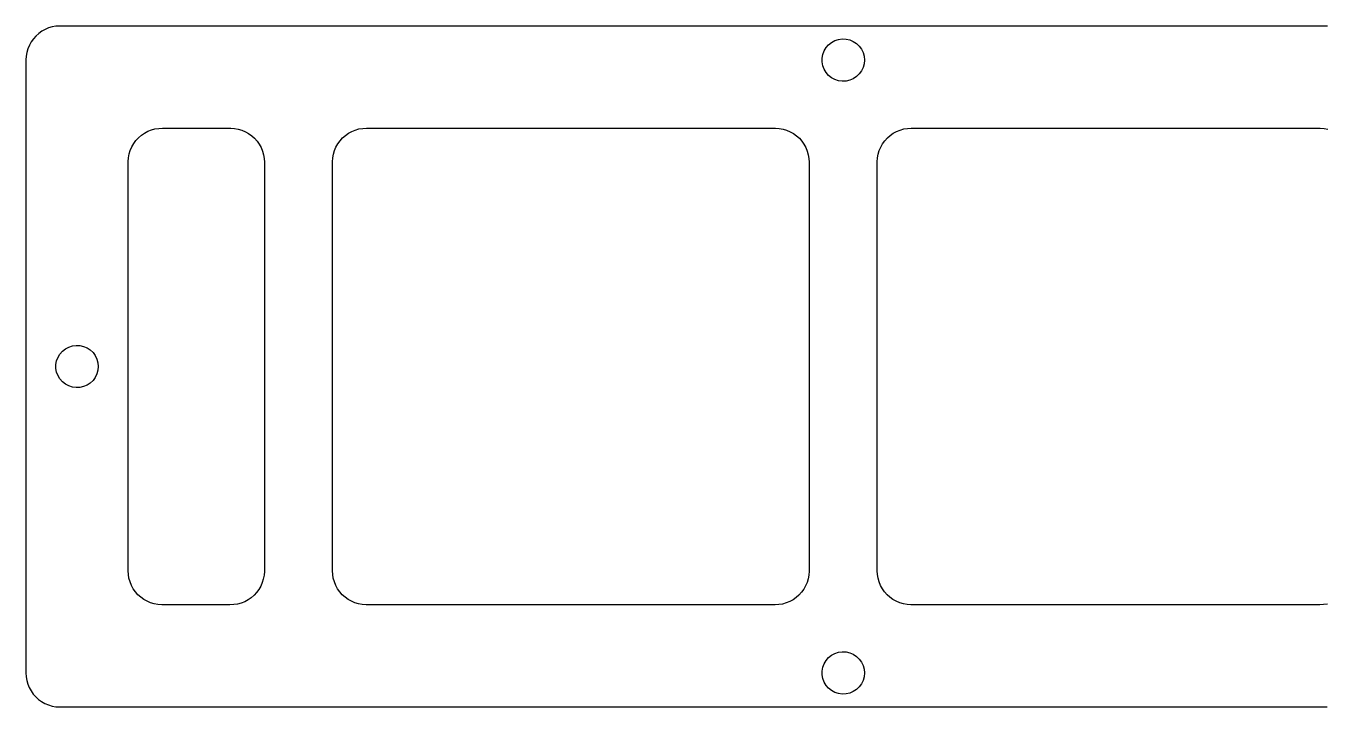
# Model space of a CAD drawing. Header units: millimetres. Extents: x 21.6 to 95.4, y -172.8 to -129.6.
# Drawn here: x 23.4 to 57.76, y -172.8 to -154.8 of the extents above; entities that cross this region are included whole.
import ezdxf

# ---------------------------------------------------------------- set-up
doc = ezdxf.new("R2010")
doc.units = ezdxf.units.MM

msp = doc.modelspace()

# ---------------------------------------------------------------- linework, layer by layer
for points in [[(57.802, -154.8), (57.702, -154.8), (57.602, -154.8), (57.502, -154.8), (57.402, -154.8), (57.302, -154.8), (57.202, -154.8), (57.102, -154.8), (57.002, -154.8), (56.902, -154.8), (56.802, -154.8), (56.702, -154.8), (56.602, -154.8), (56.502, -154.8), (56.402, -154.8), (56.302, -154.8), (56.202, -154.8), (56.101, -154.8), (56.001, -154.8), (55.901, -154.8), (55.801, -154.8), (55.701, -154.8), (55.601, -154.8), (55.501, -154.8), (55.401, -154.8), (55.301, -154.8), (55.201, -154.8), (55.101, -154.8), (55.001, -154.8), (54.901, -154.8), (54.801, -154.8), (54.701, -154.8), (54.601, -154.8), (54.501, -154.8), (54.401, -154.8), (54.301, -154.8), (54.201, -154.8), (54.101, -154.8), (54.001, -154.8), (53.901, -154.8), (53.801, -154.8), (53.701, -154.8), (53.601, -154.8), (53.501, -154.8), (53.401, -154.8), (53.301, -154.8), (53.201, -154.8), (53.101, -154.8), (53.001, -154.8), (52.9, -154.8), (52.8, -154.8), (52.7, -154.8), (52.6, -154.8), (52.5, -154.8), (52.4, -154.8), (52.3, -154.8), (52.2, -154.8), (52.1, -154.8), (52, -154.8), (51.9, -154.8), (51.8, -154.8), (51.7, -154.8), (51.6, -154.8), (51.5, -154.8), (51.4, -154.8), (51.3, -154.8), (51.2, -154.8), (51.1, -154.8), (51, -154.8), (50.9, -154.8), (50.8, -154.8), (50.7, -154.8), (50.6, -154.8), (50.5, -154.8), (50.4, -154.8), (50.3, -154.8), (50.2, -154.8), (50.1, -154.8), (50, -154.8), (49.9, -154.8), (49.8, -154.8), (49.7, -154.8), (49.599, -154.8), (49.499, -154.8), (49.399, -154.8), (49.299, -154.8), (49.199, -154.8), (49.099, -154.8), (48.999, -154.8), (48.899, -154.8), (48.799, -154.8), (48.699, -154.8), (48.599, -154.8), (48.499, -154.8), (48.399, -154.8), (48.299, -154.8), (48.199, -154.8), (48.099, -154.8), (47.999, -154.8), (47.899, -154.8), (47.799, -154.8), (47.699, -154.8), (47.599, -154.8), (47.499, -154.8), (47.399, -154.8), (47.299, -154.8), (47.199, -154.8), (47.099, -154.8), (46.999, -154.8), (46.899, -154.8), (46.799, -154.8), (46.699, -154.8), (46.599, -154.8), (46.499, -154.8), (46.398, -154.8), (46.298, -154.8), (46.198, -154.8), (46.098, -154.8), (45.998, -154.8), (45.898, -154.8), (45.798, -154.8), (45.698, -154.8), (45.598, -154.8), (45.498, -154.8), (45.398, -154.8), (45.298, -154.8), (45.198, -154.8), (45.098, -154.8), (44.998, -154.8), (44.898, -154.8), (44.798, -154.8), (44.698, -154.8), (44.598, -154.8), (44.498, -154.8), (44.398, -154.8), (44.298, -154.8), (44.198, -154.8), (44.098, -154.8), (43.998, -154.8), (43.898, -154.8), (43.798, -154.8), (43.698, -154.8), (43.598, -154.8), (43.498, -154.8), (43.398, -154.8), (43.298, -154.8), (43.198, -154.8), (43.097, -154.8), (42.997, -154.8), (42.897, -154.8), (42.797, -154.8), (42.697, -154.8), (42.597, -154.8), (42.497, -154.8), (42.397, -154.8), (42.297, -154.8), (42.197, -154.8), (42.097, -154.8), (41.997, -154.8), (41.897, -154.8), (41.797, -154.8), (41.697, -154.8), (41.597, -154.8), (41.497, -154.8), (41.397, -154.8), (41.297, -154.8), (41.197, -154.8), (41.097, -154.8), (40.997, -154.8), (40.897, -154.8), (40.797, -154.8), (40.697, -154.8), (40.597, -154.8), (40.497, -154.8), (40.397, -154.8), (40.297, -154.8), (40.197, -154.8), (40.097, -154.8), (39.997, -154.8), (39.896, -154.8), (39.796, -154.8), (39.696, -154.8), (39.596, -154.8), (39.496, -154.8), (39.396, -154.8), (39.296, -154.8), (39.196, -154.8), (39.096, -154.8), (38.996, -154.8), (38.896, -154.8), (38.796, -154.8), (38.696, -154.8), (38.596, -154.8), (38.496, -154.8), (38.396, -154.8), (38.296, -154.8), (38.196, -154.8), (38.096, -154.8), (37.996, -154.8), (37.896, -154.8), (37.796, -154.8), (37.696, -154.8), (37.596, -154.8), (37.496, -154.8), (37.396, -154.8), (37.296, -154.8), (37.196, -154.8), (37.096, -154.8), (36.996, -154.8), (36.896, -154.8), (36.796, -154.8), (36.696, -154.8), (36.595, -154.8), (36.495, -154.8), (36.395, -154.8), (36.295, -154.8), (36.195, -154.8), (36.095, -154.8), (35.995, -154.8), (35.895, -154.8), (35.795, -154.8), (35.695, -154.8), (35.595, -154.8), (35.495, -154.8), (35.395, -154.8), (35.295, -154.8), (35.195, -154.8), (35.095, -154.8), (34.995, -154.8), (34.895, -154.8), (34.795, -154.8), (34.695, -154.8), (34.595, -154.8), (34.495, -154.8), (34.395, -154.8), (34.295, -154.8), (34.195, -154.8), (34.095, -154.8), (33.995, -154.8), (33.895, -154.8), (33.795, -154.8), (33.695, -154.8), (33.595, -154.8), (33.495, -154.8), (33.394, -154.8), (33.294, -154.8), (33.194, -154.8), (33.094, -154.8), (32.994, -154.8), (32.894, -154.8), (32.794, -154.8), (32.694, -154.8), (32.594, -154.8), (32.494, -154.8), (32.394, -154.8), (32.294, -154.8), (32.194, -154.8), (32.094, -154.8), (31.994, -154.8), (31.894, -154.8), (31.794, -154.8), (31.694, -154.8), (31.594, -154.8), (31.494, -154.8), (31.394, -154.8), (31.294, -154.8), (31.194, -154.8), (31.094, -154.8), (30.994, -154.8), (30.894, -154.8), (30.794, -154.8), (30.694, -154.8), (30.594, -154.8), (30.494, -154.8), (30.394, -154.8), (30.294, -154.8), (30.194, -154.8), (30.093, -154.8), (29.993, -154.8), (29.893, -154.8), (29.793, -154.8), (29.693, -154.8), (29.593, -154.8), (29.493, -154.8), (29.393, -154.8), (29.293, -154.8), (29.193, -154.8), (29.093, -154.8), (28.993, -154.8), (28.893, -154.8), (28.793, -154.8), (28.693, -154.8), (28.593, -154.8), (28.493, -154.8), (28.393, -154.8), (28.293, -154.8), (28.193, -154.8), (28.093, -154.8), (27.993, -154.8), (27.893, -154.8), (27.793, -154.8), (27.693, -154.8), (27.593, -154.8), (27.493, -154.8), (27.393, -154.8), (27.293, -154.8), (27.193, -154.8), (27.093, -154.8), (26.993, -154.8), (26.892, -154.8), (26.792, -154.8), (26.692, -154.8), (26.592, -154.8), (26.492, -154.8), (26.392, -154.8), (26.292, -154.8), (26.192, -154.8), (26.092, -154.8), (25.992, -154.8), (25.892, -154.8), (25.792, -154.8), (25.692, -154.8), (25.592, -154.8), (25.492, -154.8), (25.392, -154.8), (25.292, -154.8), (25.192, -154.8), (25.092, -154.8), (24.992, -154.8), (24.892, -154.8), (24.792, -154.8), (24.692, -154.8), (24.592, -154.8), (24.492, -154.8), (24.392, -154.8), (24.292, -154.8), (24.192, -154.807), (24.093, -154.824), (23.998, -154.852), (23.905, -154.891), (23.818, -154.94), (23.737, -154.998), (23.662, -155.065), (23.596, -155.139), (23.538, -155.221), (23.49, -155.308), (23.451, -155.401), (23.423, -155.497), (23.406, -155.595), (23.4, -155.695), (23.4, -155.795), (23.4, -155.895), (23.4, -155.995), (23.4, -156.095), (23.4, -156.195), (23.4, -156.295), (23.4, -156.395), (23.4, -156.495), (23.4, -156.595), (23.4, -156.695), (23.4, -156.795), (23.4, -156.895), (23.4, -156.995), (23.4, -157.095), (23.4, -157.195), (23.4, -157.296), (23.4, -157.396), (23.4, -157.496), (23.4, -157.596), (23.4, -157.696), (23.4, -157.796), (23.4, -157.896), (23.4, -157.996), (23.4, -158.096), (23.4, -158.196), (23.4, -158.296), (23.4, -158.396), (23.4, -158.496), (23.4, -158.596), (23.4, -158.696), (23.4, -158.796), (23.4, -158.896), (23.4, -158.996), (23.4, -159.096), (23.4, -159.196), (23.4, -159.296), (23.4, -159.396), (23.4, -159.496), (23.4, -159.596), (23.4, -159.696), (23.4, -159.796), (23.4, -159.896), (23.4, -159.996), (23.4, -160.096), (23.4, -160.196), (23.4, -160.296), (23.4, -160.396), (23.4, -160.496), (23.4, -160.597), (23.4, -160.697), (23.4, -160.797), (23.4, -160.897), (23.4, -160.997), (23.4, -161.097), (23.4, -161.197), (23.4, -161.297), (23.4, -161.397), (23.4, -161.497), (23.4, -161.597), (23.4, -161.697), (23.4, -161.797), (23.4, -161.897), (23.4, -161.997), (23.4, -162.097), (23.4, -162.197), (23.4, -162.297), (23.4, -162.397), (23.4, -162.497), (23.4, -162.597), (23.4, -162.697), (23.4, -162.797), (23.4, -162.897), (23.4, -162.997), (23.4, -163.097), (23.4, -163.197), (23.4, -163.297), (23.4, -163.397), (23.4, -163.497), (23.4, -163.597), (23.4, -163.697), (23.4, -163.798), (23.4, -163.898), (23.4, -163.998), (23.4, -164.098), (23.4, -164.198), (23.4, -164.298), (23.4, -164.398), (23.4, -164.498), (23.4, -164.598), (23.4, -164.698), (23.4, -164.798), (23.4, -164.898), (23.4, -164.998), (23.4, -165.098), (23.4, -165.198), (23.4, -165.298), (23.4, -165.398), (23.4, -165.498), (23.4, -165.598), (23.4, -165.698), (23.4, -165.798), (23.4, -165.898), (23.4, -165.998), (23.4, -166.098), (23.4, -166.198), (23.4, -166.298), (23.4, -166.398), (23.4, -166.498), (23.4, -166.598), (23.4, -166.698), (23.4, -166.798), (23.4, -166.898), (23.4, -166.998), (23.4, -167.099), (23.4, -167.199), (23.4, -167.299), (23.4, -167.399), (23.4, -167.499), (23.4, -167.599), (23.4, -167.699), (23.4, -167.799), (23.4, -167.899), (23.4, -167.999), (23.4, -168.099), (23.4, -168.199), (23.4, -168.299), (23.4, -168.399), (23.4, -168.499), (23.4, -168.599), (23.4, -168.699), (23.4, -168.799), (23.4, -168.899), (23.4, -168.999), (23.4, -169.099), (23.4, -169.199), (23.4, -169.299), (23.4, -169.399), (23.4, -169.499), (23.4, -169.599), (23.4, -169.699), (23.4, -169.799), (23.4, -169.899), (23.4, -169.999), (23.4, -170.099), (23.4, -170.199), (23.4, -170.3), (23.4, -170.4), (23.4, -170.5), (23.4, -170.6), (23.4, -170.7), (23.4, -170.8), (23.4, -170.9), (23.4, -171), (23.4, -171.1), (23.4, -171.2), (23.4, -171.3), (23.4, -171.4), (23.4, -171.5), (23.4, -171.6), (23.4, -171.7), (23.4, -171.8), (23.4, -171.9)], [(45.56, -155.7), (45.551, -155.8), (45.524, -155.897), (45.481, -155.987), (45.422, -156.068), (45.349, -156.138), (45.265, -156.193), (45.173, -156.232), (45.075, -156.255), (44.975, -156.259), (44.875, -156.246), (44.78, -156.215), (44.692, -156.167), (44.613, -156.105), (44.547, -156.029), (44.496, -155.943), (44.46, -155.849), (44.442, -155.75), (44.442, -155.65), (44.46, -155.551), (44.496, -155.457), (44.547, -155.371), (44.613, -155.295), (44.692, -155.233), (44.78, -155.185), (44.875, -155.154), (44.975, -155.141), (45.075, -155.145), (45.173, -155.168), (45.265, -155.207), (45.349, -155.262), (45.422, -155.332), (45.481, -155.413), (45.524, -155.503), (45.551, -155.6), (45.56, -155.7)], [(26.1, -169.2), (26.1, -169.1), (26.1, -169), (26.1, -168.899), (26.1, -168.799), (26.1, -168.699), (26.1, -168.599), (26.1, -168.499), (26.1, -168.399), (26.1, -168.298), (26.1, -168.198), (26.1, -168.098), (26.1, -167.998), (26.1, -167.898), (26.1, -167.798), (26.1, -167.697), (26.1, -167.597), (26.1, -167.497), (26.1, -167.397), (26.1, -167.297), (26.1, -167.196), (26.1, -167.096), (26.1, -166.996), (26.1, -166.896), (26.1, -166.796), (26.1, -166.696), (26.1, -166.595), (26.1, -166.495), (26.1, -166.395), (26.1, -166.295), (26.1, -166.195), (26.1, -166.094), (26.1, -165.994), (26.1, -165.894), (26.1, -165.794), (26.1, -165.694), (26.1, -165.594), (26.1, -165.493), (26.1, -165.393), (26.1, -165.293), (26.1, -165.193), (26.1, -165.093), (26.1, -164.993), (26.1, -164.892), (26.1, -164.792), (26.1, -164.692), (26.1, -164.592), (26.1, -164.492), (26.1, -164.391), (26.1, -164.291), (26.1, -164.191), (26.1, -164.091), (26.1, -163.991), (26.1, -163.891), (26.1, -163.79), (26.1, -163.69), (26.1, -163.59), (26.1, -163.49), (26.1, -163.39), (26.1, -163.289), (26.1, -163.189), (26.1, -163.089), (26.1, -162.989), (26.1, -162.889), (26.1, -162.789), (26.1, -162.688), (26.1, -162.588), (26.1, -162.488), (26.1, -162.388), (26.1, -162.288), (26.1, -162.188), (26.1, -162.087), (26.1, -161.987), (26.1, -161.887), (26.1, -161.787), (26.1, -161.687), (26.1, -161.586), (26.1, -161.486), (26.1, -161.386), (26.1, -161.286), (26.1, -161.186), (26.1, -161.086), (26.1, -160.985), (26.1, -160.885), (26.1, -160.785), (26.1, -160.685), (26.1, -160.585), (26.1, -160.485), (26.1, -160.384), (26.1, -160.284), (26.1, -160.184), (26.1, -160.084), (26.1, -159.984), (26.1, -159.883), (26.1, -159.783), (26.1, -159.683), (26.1, -159.583), (26.1, -159.483), (26.1, -159.383), (26.1, -159.282), (26.1, -159.182), (26.1, -159.082), (26.1, -158.982), (26.1, -158.882), (26.1, -158.781), (26.1, -158.681), (26.1, -158.581), (26.1, -158.481), (26.1, -158.381), (26.108, -158.281), (26.127, -158.183), (26.156, -158.087), (26.196, -157.995), (26.246, -157.908), (26.305, -157.828), (26.373, -157.754), (26.449, -157.688), (26.531, -157.632), (26.62, -157.584), (26.713, -157.547), (26.809, -157.52), (26.908, -157.505), (27.008, -157.5), (27.108, -157.5), (27.208, -157.5), (27.309, -157.5), (27.409, -157.5), (27.509, -157.5), (27.609, -157.5), (27.709, -157.5), (27.809, -157.5), (27.91, -157.5), (28.01, -157.5), (28.11, -157.5), (28.21, -157.5), (28.31, -157.5), (28.411, -157.5), (28.511, -157.5), (28.611, -157.5), (28.711, -157.5), (28.811, -157.5), (28.911, -157.507), (29.01, -157.525), (29.106, -157.553), (29.198, -157.593), (29.285, -157.642), (29.366, -157.7), (29.44, -157.768), (29.507, -157.843), (29.564, -157.925), (29.612, -158.012), (29.65, -158.105), (29.678, -158.201), (29.694, -158.3), (29.7, -158.4), (29.7, -158.5), (29.7, -158.6), (29.7, -158.701), (29.7, -158.801), (29.7, -158.901), (29.7, -159.001), (29.7, -159.101), (29.7, -159.201), (29.7, -159.302), (29.7, -159.402), (29.7, -159.502), (29.7, -159.602), (29.7, -159.702), (29.7, -159.802), (29.7, -159.903), (29.7, -160.003), (29.7, -160.103), (29.7, -160.203), (29.7, -160.303), (29.7, -160.404), (29.7, -160.504), (29.7, -160.604), (29.7, -160.704), (29.7, -160.804), (29.7, -160.904), (29.7, -161.005), (29.7, -161.105), (29.7, -161.205), (29.7, -161.305), (29.7, -161.405), (29.7, -161.506), (29.7, -161.606), (29.7, -161.706), (29.7, -161.806), (29.7, -161.906), (29.7, -162.006), (29.7, -162.107), (29.7, -162.207), (29.7, -162.307), (29.7, -162.407), (29.7, -162.507), (29.7, -162.607), (29.7, -162.708), (29.7, -162.808), (29.7, -162.908), (29.7, -163.008), (29.7, -163.108), (29.7, -163.209), (29.7, -163.309), (29.7, -163.409), (29.7, -163.509), (29.7, -163.609), (29.7, -163.709), (29.7, -163.81), (29.7, -163.91), (29.7, -164.01), (29.7, -164.11), (29.7, -164.21), (29.7, -164.311), (29.7, -164.411), (29.7, -164.511), (29.7, -164.611), (29.7, -164.711), (29.7, -164.811), (29.7, -164.912), (29.7, -165.012), (29.7, -165.112), (29.7, -165.212), (29.7, -165.312), (29.7, -165.412), (29.7, -165.513), (29.7, -165.613), (29.7, -165.713), (29.7, -165.813), (29.7, -165.913), (29.7, -166.014), (29.7, -166.114), (29.7, -166.214), (29.7, -166.314), (29.7, -166.414), (29.7, -166.514), (29.7, -166.615), (29.7, -166.715), (29.7, -166.815), (29.7, -166.915), (29.7, -167.015), (29.7, -167.115), (29.7, -167.216), (29.7, -167.316), (29.7, -167.416), (29.7, -167.516), (29.7, -167.616), (29.7, -167.717), (29.7, -167.817), (29.7, -167.917), (29.7, -168.017), (29.7, -168.117), (29.7, -168.217), (29.7, -168.318), (29.7, -168.418), (29.7, -168.518), (29.7, -168.618), (29.7, -168.718), (29.7, -168.819), (29.7, -168.919), (29.7, -169.019), (29.7, -169.119), (29.7, -169.219), (29.692, -169.319), (29.673, -169.417), (29.644, -169.513), (29.604, -169.605), (29.554, -169.692), (29.495, -169.772), (29.427, -169.846), (29.351, -169.912), (29.269, -169.968), (29.18, -170.016), (29.087, -170.053), (28.991, -170.08), (28.892, -170.095), (28.792, -170.1), (28.692, -170.1), (28.592, -170.1), (28.491, -170.1), (28.391, -170.1), (28.291, -170.1), (28.191, -170.1), (28.091, -170.1), (27.991, -170.1), (27.89, -170.1), (27.79, -170.1), (27.69, -170.1), (27.59, -170.1), (27.49, -170.1), (27.389, -170.1), (27.289, -170.1), (27.189, -170.1), (27.089, -170.1), (26.989, -170.1), (26.889, -170.093), (26.79, -170.075), (26.694, -170.047), (26.602, -170.007), (26.515, -169.958), (26.434, -169.9), (26.36, -169.832), (26.293, -169.757), (26.236, -169.675), (26.188, -169.588), (26.15, -169.495), (26.122, -169.399), (26.106, -169.3), (26.1, -169.2)], [(31.5, -169.2), (31.5, -169.1), (31.5, -169), (31.5, -168.9), (31.5, -168.8), (31.5, -168.699), (31.5, -168.599), (31.5, -168.499), (31.5, -168.399), (31.5, -168.299), (31.5, -168.199), (31.5, -168.099), (31.5, -167.999), (31.5, -167.899), (31.5, -167.798), (31.5, -167.698), (31.5, -167.598), (31.5, -167.498), (31.5, -167.398), (31.5, -167.298), (31.5, -167.198), (31.5, -167.098), (31.5, -166.998), (31.5, -166.897), (31.5, -166.797), (31.5, -166.697), (31.5, -166.597), (31.5, -166.497), (31.5, -166.397), (31.5, -166.297), (31.5, -166.197), (31.5, -166.097), (31.5, -165.996), (31.5, -165.896), (31.5, -165.796), (31.5, -165.696), (31.5, -165.596), (31.5, -165.496), (31.5, -165.396), (31.5, -165.296), (31.5, -165.196), (31.5, -165.095), (31.5, -164.995), (31.5, -164.895), (31.5, -164.795), (31.5, -164.695), (31.5, -164.595), (31.5, -164.495), (31.5, -164.395), (31.5, -164.294), (31.5, -164.194), (31.5, -164.094), (31.5, -163.994), (31.5, -163.894), (31.5, -163.794), (31.5, -163.694), (31.5, -163.594), (31.5, -163.494), (31.5, -163.393), (31.5, -163.293), (31.5, -163.193), (31.5, -163.093), (31.5, -162.993), (31.5, -162.893), (31.5, -162.793), (31.5, -162.693), (31.5, -162.593), (31.5, -162.492), (31.5, -162.392), (31.5, -162.292), (31.5, -162.192), (31.5, -162.092), (31.5, -161.992), (31.5, -161.892), (31.5, -161.792), (31.5, -161.692), (31.5, -161.591), (31.5, -161.491), (31.5, -161.391), (31.5, -161.291), (31.5, -161.191), (31.5, -161.091), (31.5, -160.991), (31.5, -160.891), (31.5, -160.791), (31.5, -160.69), (31.5, -160.59), (31.5, -160.49), (31.5, -160.39), (31.5, -160.29), (31.5, -160.19), (31.5, -160.09), (31.5, -159.99), (31.5, -159.89), (31.5, -159.789), (31.5, -159.689), (31.5, -159.589), (31.5, -159.489), (31.5, -159.389), (31.5, -159.289), (31.5, -159.189), (31.5, -159.089), (31.5, -158.989), (31.5, -158.888), (31.5, -158.788), (31.5, -158.688), (31.5, -158.588), (31.5, -158.488), (31.5, -158.388), (31.507, -158.288), (31.525, -158.19), (31.554, -158.094), (31.593, -158.002), (31.642, -157.915), (31.701, -157.833), (31.768, -157.759), (31.843, -157.693), (31.925, -157.636), (32.013, -157.588), (32.105, -157.55), (32.201, -157.522), (32.3, -157.506), (32.4, -157.5), (32.5, -157.5), (32.6, -157.5), (32.7, -157.5), (32.8, -157.5), (32.901, -157.5), (33.001, -157.5), (33.101, -157.5), (33.201, -157.5), (33.301, -157.5), (33.401, -157.5), (33.501, -157.5), (33.601, -157.5), (33.701, -157.5), (33.802, -157.5), (33.902, -157.5), (34.002, -157.5), (34.102, -157.5), (34.202, -157.5), (34.302, -157.5), (34.402, -157.5), (34.502, -157.5), (34.602, -157.5), (34.703, -157.5), (34.803, -157.5), (34.903, -157.5), (35.003, -157.5), (35.103, -157.5), (35.203, -157.5), (35.303, -157.5), (35.403, -157.5), (35.503, -157.5), (35.604, -157.5), (35.704, -157.5), (35.804, -157.5), (35.904, -157.5), (36.004, -157.5), (36.104, -157.5), (36.204, -157.5), (36.304, -157.5), (36.404, -157.5), (36.505, -157.5), (36.605, -157.5), (36.705, -157.5), (36.805, -157.5), (36.905, -157.5), (37.005, -157.5), (37.105, -157.5), (37.205, -157.5), (37.306, -157.5), (37.406, -157.5), (37.506, -157.5), (37.606, -157.5), (37.706, -157.5), (37.806, -157.5), (37.906, -157.5), (38.006, -157.5), (38.106, -157.5), (38.207, -157.5), (38.307, -157.5), (38.407, -157.5), (38.507, -157.5), (38.607, -157.5), (38.707, -157.5), (38.807, -157.5), (38.907, -157.5), (39.007, -157.5), (39.108, -157.5), (39.208, -157.5), (39.308, -157.5), (39.408, -157.5), (39.508, -157.5), (39.608, -157.5), (39.708, -157.5), (39.808, -157.5), (39.908, -157.5), (40.009, -157.5), (40.109, -157.5), (40.209, -157.5), (40.309, -157.5), (40.409, -157.5), (40.509, -157.5), (40.609, -157.5), (40.709, -157.5), (40.809, -157.5), (40.91, -157.5), (41.01, -157.5), (41.11, -157.5), (41.21, -157.5), (41.31, -157.5), (41.41, -157.5), (41.51, -157.5), (41.61, -157.5), (41.71, -157.5), (41.811, -157.5), (41.911, -157.5), (42.011, -157.5), (42.111, -157.5), (42.211, -157.5), (42.311, -157.5), (42.411, -157.5), (42.511, -157.5), (42.611, -157.5), (42.712, -157.5), (42.812, -157.5), (42.912, -157.5), (43.012, -157.5), (43.112, -157.5), (43.212, -157.5), (43.312, -157.507), (43.41, -157.525), (43.506, -157.554), (43.598, -157.593), (43.685, -157.642), (43.767, -157.701), (43.841, -157.768), (43.907, -157.843), (43.964, -157.925), (44.012, -158.013), (44.05, -158.105), (44.078, -158.201), (44.094, -158.3), (44.1, -158.4), (44.1, -158.5), (44.1, -158.6), (44.1, -158.7), (44.1, -158.8), (44.1, -158.901), (44.1, -159.001), (44.1, -159.101), (44.1, -159.201), (44.1, -159.301), (44.1, -159.401), (44.1, -159.501), (44.1, -159.601), (44.1, -159.701), (44.1, -159.802), (44.1, -159.902), (44.1, -160.002), (44.1, -160.102), (44.1, -160.202), (44.1, -160.302), (44.1, -160.402), (44.1, -160.502), (44.1, -160.602), (44.1, -160.703), (44.1, -160.803), (44.1, -160.903), (44.1, -161.003), (44.1, -161.103), (44.1, -161.203), (44.1, -161.303), (44.1, -161.403), (44.1, -161.503), (44.1, -161.604), (44.1, -161.704), (44.1, -161.804), (44.1, -161.904), (44.1, -162.004), (44.1, -162.104), (44.1, -162.204), (44.1, -162.304), (44.1, -162.404), (44.1, -162.505), (44.1, -162.605), (44.1, -162.705), (44.1, -162.805), (44.1, -162.905), (44.1, -163.005), (44.1, -163.105), (44.1, -163.205), (44.1, -163.306), (44.1, -163.406), (44.1, -163.506), (44.1, -163.606), (44.1, -163.706), (44.1, -163.806), (44.1, -163.906), (44.1, -164.006), (44.1, -164.106), (44.1, -164.207), (44.1, -164.307), (44.1, -164.407), (44.1, -164.507), (44.1, -164.607), (44.1, -164.707), (44.1, -164.807), (44.1, -164.907), (44.1, -165.007), (44.1, -165.108), (44.1, -165.208), (44.1, -165.308), (44.1, -165.408), (44.1, -165.508), (44.1, -165.608), (44.1, -165.708), (44.1, -165.808), (44.1, -165.908), (44.1, -166.009), (44.1, -166.109), (44.1, -166.209), (44.1, -166.309), (44.1, -166.409), (44.1, -166.509), (44.1, -166.609), (44.1, -166.709), (44.1, -166.809), (44.1, -166.91), (44.1, -167.01), (44.1, -167.11), (44.1, -167.21), (44.1, -167.31), (44.1, -167.41), (44.1, -167.51), (44.1, -167.61), (44.1, -167.71), (44.1, -167.811), (44.1, -167.911), (44.1, -168.011), (44.1, -168.111), (44.1, -168.211), (44.1, -168.311), (44.1, -168.411), (44.1, -168.511), (44.1, -168.611), (44.1, -168.712), (44.1, -168.812), (44.1, -168.912), (44.1, -169.012), (44.1, -169.112), (44.1, -169.212), (44.093, -169.312), (44.075, -169.41), (44.046, -169.506), (44.007, -169.598), (43.958, -169.685), (43.899, -169.767), (43.832, -169.841), (43.757, -169.907), (43.675, -169.964), (43.587, -170.012), (43.495, -170.05), (43.399, -170.078), (43.3, -170.094), (43.2, -170.1), (43.1, -170.1), (43, -170.1), (42.9, -170.1), (42.8, -170.1), (42.699, -170.1), (42.599, -170.1), (42.499, -170.1), (42.399, -170.1), (42.299, -170.1), (42.199, -170.1), (42.099, -170.1), (41.999, -170.1), (41.899, -170.1), (41.798, -170.1), (41.698, -170.1), (41.598, -170.1), (41.498, -170.1), (41.398, -170.1), (41.298, -170.1), (41.198, -170.1), (41.098, -170.1), (40.998, -170.1), (40.897, -170.1), (40.797, -170.1), (40.697, -170.1), (40.597, -170.1), (40.497, -170.1), (40.397, -170.1), (40.297, -170.1), (40.197, -170.1), (40.097, -170.1), (39.996, -170.1), (39.896, -170.1), (39.796, -170.1), (39.696, -170.1), (39.596, -170.1), (39.496, -170.1), (39.396, -170.1), (39.296, -170.1), (39.196, -170.1), (39.095, -170.1), (38.995, -170.1), (38.895, -170.1), (38.795, -170.1), (38.695, -170.1), (38.595, -170.1), (38.495, -170.1), (38.395, -170.1), (38.294, -170.1), (38.194, -170.1), (38.094, -170.1), (37.994, -170.1), (37.894, -170.1), (37.794, -170.1), (37.694, -170.1), (37.594, -170.1), (37.494, -170.1), (37.393, -170.1), (37.293, -170.1), (37.193, -170.1), (37.093, -170.1), (36.993, -170.1), (36.893, -170.1), (36.793, -170.1), (36.693, -170.1), (36.593, -170.1), (36.492, -170.1), (36.392, -170.1), (36.292, -170.1), (36.192, -170.1), (36.092, -170.1), (35.992, -170.1), (35.892, -170.1), (35.792, -170.1), (35.692, -170.1), (35.591, -170.1), (35.491, -170.1), (35.391, -170.1), (35.291, -170.1), (35.191, -170.1), (35.091, -170.1), (34.991, -170.1), (34.891, -170.1), (34.791, -170.1), (34.69, -170.1), (34.59, -170.1), (34.49, -170.1), (34.39, -170.1), (34.29, -170.1), (34.19, -170.1), (34.09, -170.1), (33.99, -170.1), (33.89, -170.1), (33.789, -170.1), (33.689, -170.1), (33.589, -170.1), (33.489, -170.1), (33.389, -170.1), (33.289, -170.1), (33.189, -170.1), (33.089, -170.1), (32.989, -170.1), (32.888, -170.1), (32.788, -170.1), (32.688, -170.1), (32.588, -170.1), (32.488, -170.1), (32.388, -170.1), (32.288, -170.093), (32.19, -170.075), (32.094, -170.046), (32.002, -170.007), (31.915, -169.958), (31.833, -169.899), (31.759, -169.832), (31.693, -169.757), (31.636, -169.675), (31.588, -169.587), (31.55, -169.495), (31.522, -169.399), (31.506, -169.3), (31.5, -169.2)], [(45.9, -169.2), (45.9, -169.1), (45.9, -169), (45.9, -168.9), (45.9, -168.8), (45.9, -168.699), (45.9, -168.599), (45.9, -168.499), (45.9, -168.399), (45.9, -168.299), (45.9, -168.199), (45.9, -168.099), (45.9, -167.999), (45.9, -167.899), (45.9, -167.798), (45.9, -167.698), (45.9, -167.598), (45.9, -167.498), (45.9, -167.398), (45.9, -167.298), (45.9, -167.198), (45.9, -167.098), (45.9, -166.998), (45.9, -166.897), (45.9, -166.797), (45.9, -166.697), (45.9, -166.597), (45.9, -166.497), (45.9, -166.397), (45.9, -166.297), (45.9, -166.197), (45.9, -166.097), (45.9, -165.996), (45.9, -165.896), (45.9, -165.796), (45.9, -165.696), (45.9, -165.596), (45.9, -165.496), (45.9, -165.396), (45.9, -165.296), (45.9, -165.196), (45.9, -165.095), (45.9, -164.995), (45.9, -164.895), (45.9, -164.795), (45.9, -164.695), (45.9, -164.595), (45.9, -164.495), (45.9, -164.395), (45.9, -164.294), (45.9, -164.194), (45.9, -164.094), (45.9, -163.994), (45.9, -163.894), (45.9, -163.794), (45.9, -163.694), (45.9, -163.594), (45.9, -163.494), (45.9, -163.393), (45.9, -163.293), (45.9, -163.193), (45.9, -163.093), (45.9, -162.993), (45.9, -162.893), (45.9, -162.793), (45.9, -162.693), (45.9, -162.593), (45.9, -162.492), (45.9, -162.392), (45.9, -162.292), (45.9, -162.192), (45.9, -162.092), (45.9, -161.992), (45.9, -161.892), (45.9, -161.792), (45.9, -161.692), (45.9, -161.591), (45.9, -161.491), (45.9, -161.391), (45.9, -161.291), (45.9, -161.191), (45.9, -161.091), (45.9, -160.991), (45.9, -160.891), (45.9, -160.791), (45.9, -160.69), (45.9, -160.59), (45.9, -160.49), (45.9, -160.39), (45.9, -160.29), (45.9, -160.19), (45.9, -160.09), (45.9, -159.99), (45.9, -159.89), (45.9, -159.789), (45.9, -159.689), (45.9, -159.589), (45.9, -159.489), (45.9, -159.389), (45.9, -159.289), (45.9, -159.189), (45.9, -159.089), (45.9, -158.989), (45.9, -158.888), (45.9, -158.788), (45.9, -158.688), (45.9, -158.588), (45.9, -158.488), (45.9, -158.388), (45.907, -158.288), (45.925, -158.19), (45.954, -158.094), (45.993, -158.002), (46.042, -157.915), (46.101, -157.833), (46.168, -157.759), (46.243, -157.693), (46.325, -157.636), (46.413, -157.588), (46.505, -157.55), (46.601, -157.522), (46.7, -157.506), (46.8, -157.5), (46.9, -157.5), (47, -157.5), (47.1, -157.5), (47.2, -157.5), (47.301, -157.5), (47.401, -157.5), (47.501, -157.5), (47.601, -157.5), (47.701, -157.5), (47.801, -157.5), (47.901, -157.5), (48.001, -157.5), (48.101, -157.5), (48.202, -157.5), (48.302, -157.5), (48.402, -157.5), (48.502, -157.5), (48.602, -157.5), (48.702, -157.5), (48.802, -157.5), (48.902, -157.5), (49.002, -157.5), (49.103, -157.5), (49.203, -157.5), (49.303, -157.5), (49.403, -157.5), (49.503, -157.5), (49.603, -157.5), (49.703, -157.5), (49.803, -157.5), (49.903, -157.5), (50.004, -157.5), (50.104, -157.5), (50.204, -157.5), (50.304, -157.5), (50.404, -157.5), (50.504, -157.5), (50.604, -157.5), (50.704, -157.5), (50.804, -157.5), (50.905, -157.5), (51.005, -157.5), (51.105, -157.5), (51.205, -157.5), (51.305, -157.5), (51.405, -157.5), (51.505, -157.5), (51.605, -157.5), (51.706, -157.5), (51.806, -157.5), (51.906, -157.5), (52.006, -157.5), (52.106, -157.5), (52.206, -157.5), (52.306, -157.5), (52.406, -157.5), (52.506, -157.5), (52.607, -157.5), (52.707, -157.5), (52.807, -157.5), (52.907, -157.5), (53.007, -157.5), (53.107, -157.5), (53.207, -157.5), (53.307, -157.5), (53.407, -157.5), (53.508, -157.5), (53.608, -157.5), (53.708, -157.5), (53.808, -157.5), (53.908, -157.5), (54.008, -157.5), (54.108, -157.5), (54.208, -157.5), (54.308, -157.5), (54.409, -157.5), (54.509, -157.5), (54.609, -157.5), (54.709, -157.5), (54.809, -157.5), (54.909, -157.5), (55.009, -157.5), (55.109, -157.5), (55.209, -157.5), (55.31, -157.5), (55.41, -157.5), (55.51, -157.5), (55.61, -157.5), (55.71, -157.5), (55.81, -157.5), (55.91, -157.5), (56.01, -157.5), (56.11, -157.5), (56.211, -157.5), (56.311, -157.5), (56.411, -157.5), (56.511, -157.5), (56.611, -157.5), (56.711, -157.5), (56.811, -157.5), (56.911, -157.5), (57.011, -157.5), (57.112, -157.5), (57.212, -157.5), (57.312, -157.5), (57.412, -157.5), (57.512, -157.5), (57.612, -157.5), (57.712, -157.507), (57.81, -157.525)], [(25.31, -163.8), (25.301, -163.9), (25.274, -163.997), (25.231, -164.087), (25.172, -164.168), (25.099, -164.238), (25.015, -164.293), (24.923, -164.332), (24.825, -164.355), (24.725, -164.359), (24.625, -164.346), (24.53, -164.315), (24.442, -164.267), (24.363, -164.205), (24.297, -164.129), (24.246, -164.043), (24.21, -163.949), (24.192, -163.85), (24.192, -163.75), (24.21, -163.651), (24.246, -163.557), (24.297, -163.471), (24.363, -163.395), (24.442, -163.333), (24.53, -163.285), (24.625, -163.254), (24.725, -163.241), (24.825, -163.245), (24.923, -163.268), (25.015, -163.307), (25.099, -163.362), (25.172, -163.432), (25.231, -163.513), (25.274, -163.603), (25.301, -163.7), (25.31, -163.8)], [(57.799, -170.078), (57.7, -170.094), (57.6, -170.1), (57.5, -170.1), (57.4, -170.1), (57.3, -170.1), (57.2, -170.1), (57.099, -170.1), (56.999, -170.1), (56.899, -170.1), (56.799, -170.1), (56.699, -170.1), (56.599, -170.1), (56.499, -170.1), (56.399, -170.1), (56.299, -170.1), (56.198, -170.1), (56.098, -170.1), (55.998, -170.1), (55.898, -170.1), (55.798, -170.1), (55.698, -170.1), (55.598, -170.1), (55.498, -170.1), (55.398, -170.1), (55.297, -170.1), (55.197, -170.1), (55.097, -170.1), (54.997, -170.1), (54.897, -170.1), (54.797, -170.1), (54.697, -170.1), (54.597, -170.1), (54.497, -170.1), (54.396, -170.1), (54.296, -170.1), (54.196, -170.1), (54.096, -170.1), (53.996, -170.1), (53.896, -170.1), (53.796, -170.1), (53.696, -170.1), (53.596, -170.1), (53.495, -170.1), (53.395, -170.1), (53.295, -170.1), (53.195, -170.1), (53.095, -170.1), (52.995, -170.1), (52.895, -170.1), (52.795, -170.1), (52.694, -170.1), (52.594, -170.1), (52.494, -170.1), (52.394, -170.1), (52.294, -170.1), (52.194, -170.1), (52.094, -170.1), (51.994, -170.1), (51.894, -170.1), (51.793, -170.1), (51.693, -170.1), (51.593, -170.1), (51.493, -170.1), (51.393, -170.1), (51.293, -170.1), (51.193, -170.1), (51.093, -170.1), (50.993, -170.1), (50.892, -170.1), (50.792, -170.1), (50.692, -170.1), (50.592, -170.1), (50.492, -170.1), (50.392, -170.1), (50.292, -170.1), (50.192, -170.1), (50.092, -170.1), (49.991, -170.1), (49.891, -170.1), (49.791, -170.1), (49.691, -170.1), (49.591, -170.1), (49.491, -170.1), (49.391, -170.1), (49.291, -170.1), (49.191, -170.1), (49.09, -170.1), (48.99, -170.1), (48.89, -170.1), (48.79, -170.1), (48.69, -170.1), (48.59, -170.1), (48.49, -170.1), (48.39, -170.1), (48.29, -170.1), (48.189, -170.1), (48.089, -170.1), (47.989, -170.1), (47.889, -170.1), (47.789, -170.1), (47.689, -170.1), (47.589, -170.1), (47.489, -170.1), (47.389, -170.1), (47.288, -170.1), (47.188, -170.1), (47.088, -170.1), (46.988, -170.1), (46.888, -170.1), (46.788, -170.1), (46.688, -170.093), (46.59, -170.075), (46.494, -170.046), (46.402, -170.007), (46.315, -169.958), (46.233, -169.899), (46.159, -169.832), (46.093, -169.757), (46.036, -169.675), (45.988, -169.587), (45.95, -169.495), (45.922, -169.399), (45.906, -169.3), (45.9, -169.2)], [(45.56, -171.9), (45.551, -172), (45.524, -172.097), (45.481, -172.187), (45.422, -172.268), (45.349, -172.338), (45.265, -172.393), (45.173, -172.432), (45.075, -172.455), (44.975, -172.459), (44.875, -172.446), (44.78, -172.415), (44.692, -172.367), (44.613, -172.305), (44.547, -172.229), (44.496, -172.143), (44.46, -172.049), (44.442, -171.95), (44.442, -171.85), (44.46, -171.751), (44.496, -171.657), (44.547, -171.571), (44.613, -171.495), (44.692, -171.433), (44.78, -171.385), (44.875, -171.354), (44.975, -171.341), (45.075, -171.345), (45.173, -171.368), (45.265, -171.407), (45.349, -171.462), (45.422, -171.532), (45.481, -171.613), (45.524, -171.703), (45.551, -171.8), (45.56, -171.9)], [(23.4, -171.9), (23.406, -172), (23.422, -172.098), (23.45, -172.195), (23.487, -172.287), (23.535, -172.375), (23.593, -172.457), (23.659, -172.532), (23.733, -172.599), (23.814, -172.657), (23.901, -172.707), (23.993, -172.746), (24.089, -172.775), (24.187, -172.793), (24.287, -172.8), (24.387, -172.8), (24.487, -172.8), (24.587, -172.8), (24.687, -172.8), (24.787, -172.8), (24.887, -172.8), (24.987, -172.8), (25.087, -172.8), (25.187, -172.8), (25.287, -172.8), (25.387, -172.8), (25.487, -172.8), (25.587, -172.8), (25.687, -172.8), (25.787, -172.8), (25.887, -172.8), (25.987, -172.8), (26.087, -172.8), (26.187, -172.8), (26.287, -172.8), (26.387, -172.8), (26.487, -172.8), (26.587, -172.8), (26.687, -172.8), (26.787, -172.8), (26.888, -172.8), (26.988, -172.8), (27.088, -172.8), (27.188, -172.8), (27.288, -172.8), (27.388, -172.8), (27.488, -172.8), (27.588, -172.8), (27.688, -172.8), (27.788, -172.8), (27.888, -172.8), (27.988, -172.8), (28.088, -172.8), (28.188, -172.8), (28.288, -172.8), (28.388, -172.8), (28.488, -172.8), (28.588, -172.8), (28.688, -172.8), (28.788, -172.8), (28.888, -172.8), (28.988, -172.8), (29.088, -172.8), (29.188, -172.8), (29.288, -172.8), (29.388, -172.8), (29.488, -172.8), (29.588, -172.8), (29.688, -172.8), (29.788, -172.8), (29.888, -172.8), (29.988, -172.8), (30.088, -172.8), (30.189, -172.8), (30.289, -172.8), (30.389, -172.8), (30.489, -172.8), (30.589, -172.8), (30.689, -172.8), (30.789, -172.8), (30.889, -172.8), (30.989, -172.8), (31.089, -172.8), (31.189, -172.8), (31.289, -172.8), (31.389, -172.8), (31.489, -172.8), (31.589, -172.8), (31.689, -172.8), (31.789, -172.8), (31.889, -172.8), (31.989, -172.8), (32.089, -172.8), (32.189, -172.8), (32.289, -172.8), (32.389, -172.8), (32.489, -172.8), (32.589, -172.8), (32.689, -172.8), (32.789, -172.8), (32.889, -172.8), (32.989, -172.8), (33.089, -172.8), (33.189, -172.8), (33.289, -172.8), (33.39, -172.8), (33.49, -172.8), (33.59, -172.8), (33.69, -172.8), (33.79, -172.8), (33.89, -172.8), (33.99, -172.8), (34.09, -172.8), (34.19, -172.8), (34.29, -172.8), (34.39, -172.8), (34.49, -172.8), (34.59, -172.8), (34.69, -172.8), (34.79, -172.8), (34.89, -172.8), (34.99, -172.8), (35.09, -172.8), (35.19, -172.8), (35.29, -172.8), (35.39, -172.8), (35.49, -172.8), (35.59, -172.8), (35.69, -172.8), (35.79, -172.8), (35.89, -172.8), (35.99, -172.8), (36.09, -172.8), (36.19, -172.8), (36.29, -172.8), (36.39, -172.8), (36.49, -172.8), (36.59, -172.8), (36.691, -172.8), (36.791, -172.8), (36.891, -172.8), (36.991, -172.8), (37.091, -172.8), (37.191, -172.8), (37.291, -172.8), (37.391, -172.8), (37.491, -172.8), (37.591, -172.8), (37.691, -172.8), (37.791, -172.8), (37.891, -172.8), (37.991, -172.8), (38.091, -172.8), (38.191, -172.8), (38.291, -172.8), (38.391, -172.8), (38.491, -172.8), (38.591, -172.8), (38.691, -172.8), (38.791, -172.8), (38.891, -172.8), (38.991, -172.8), (39.091, -172.8), (39.191, -172.8), (39.291, -172.8), (39.391, -172.8), (39.491, -172.8), (39.591, -172.8), (39.691, -172.8), (39.791, -172.8), (39.892, -172.8), (39.992, -172.8), (40.092, -172.8), (40.192, -172.8), (40.292, -172.8), (40.392, -172.8), (40.492, -172.8), (40.592, -172.8), (40.692, -172.8), (40.792, -172.8), (40.892, -172.8), (40.992, -172.8), (41.092, -172.8), (41.192, -172.8), (41.292, -172.8), (41.392, -172.8), (41.492, -172.8), (41.592, -172.8), (41.692, -172.8), (41.792, -172.8), (41.892, -172.8), (41.992, -172.8), (42.092, -172.8), (42.192, -172.8), (42.292, -172.8), (42.392, -172.8), (42.492, -172.8), (42.592, -172.8), (42.692, -172.8), (42.792, -172.8), (42.892, -172.8), (42.992, -172.8), (43.092, -172.8), (43.193, -172.8), (43.293, -172.8), (43.393, -172.8), (43.493, -172.8), (43.593, -172.8), (43.693, -172.8), (43.793, -172.8), (43.893, -172.8), (43.993, -172.8), (44.093, -172.8), (44.193, -172.8), (44.293, -172.8), (44.393, -172.8), (44.493, -172.8), (44.593, -172.8), (44.693, -172.8), (44.793, -172.8), (44.893, -172.8), (44.993, -172.8), (45.093, -172.8), (45.193, -172.8), (45.293, -172.8), (45.393, -172.8), (45.493, -172.8), (45.593, -172.8), (45.693, -172.8), (45.793, -172.8), (45.893, -172.8), (45.993, -172.8), (46.093, -172.8), (46.193, -172.8), (46.293, -172.8), (46.394, -172.8), (46.494, -172.8), (46.594, -172.8), (46.694, -172.8), (46.794, -172.8), (46.894, -172.8), (46.994, -172.8), (47.094, -172.8), (47.194, -172.8), (47.294, -172.8), (47.394, -172.8), (47.494, -172.8), (47.594, -172.8), (47.694, -172.8), (47.794, -172.8), (47.894, -172.8), (47.994, -172.8), (48.094, -172.8), (48.194, -172.8), (48.294, -172.8), (48.394, -172.8), (48.494, -172.8), (48.594, -172.8), (48.694, -172.8), (48.794, -172.8), (48.894, -172.8), (48.994, -172.8), (49.094, -172.8), (49.194, -172.8), (49.294, -172.8), (49.394, -172.8), (49.494, -172.8), (49.594, -172.8), (49.695, -172.8), (49.795, -172.8), (49.895, -172.8), (49.995, -172.8), (50.095, -172.8), (50.195, -172.8), (50.295, -172.8), (50.395, -172.8), (50.495, -172.8), (50.595, -172.8), (50.695, -172.8), (50.795, -172.8), (50.895, -172.8), (50.995, -172.8), (51.095, -172.8), (51.195, -172.8), (51.295, -172.8), (51.395, -172.8), (51.495, -172.8), (51.595, -172.8), (51.695, -172.8), (51.795, -172.8), (51.895, -172.8), (51.995, -172.8), (52.095, -172.8), (52.195, -172.8), (52.295, -172.8), (52.395, -172.8), (52.495, -172.8), (52.595, -172.8), (52.695, -172.8), (52.795, -172.8), (52.896, -172.8), (52.996, -172.8), (53.096, -172.8), (53.196, -172.8), (53.296, -172.8), (53.396, -172.8), (53.496, -172.8), (53.596, -172.8), (53.696, -172.8), (53.796, -172.8), (53.896, -172.8), (53.996, -172.8), (54.096, -172.8), (54.196, -172.8), (54.296, -172.8), (54.396, -172.8), (54.496, -172.8), (54.596, -172.8), (54.696, -172.8), (54.796, -172.8), (54.896, -172.8), (54.996, -172.8), (55.096, -172.8), (55.196, -172.8), (55.296, -172.8), (55.396, -172.8), (55.496, -172.8), (55.596, -172.8), (55.696, -172.8), (55.796, -172.8), (55.896, -172.8), (55.996, -172.8), (56.096, -172.8), (56.197, -172.8), (56.297, -172.8), (56.397, -172.8), (56.497, -172.8), (56.597, -172.8), (56.697, -172.8), (56.797, -172.8), (56.897, -172.8), (56.997, -172.8), (57.097, -172.8), (57.197, -172.8), (57.297, -172.8), (57.397, -172.8), (57.497, -172.8), (57.597, -172.8), (57.697, -172.8), (57.797, -172.8)]]:
    msp.add_lwpolyline(points)

doc.saveas('drawing.dxf')
